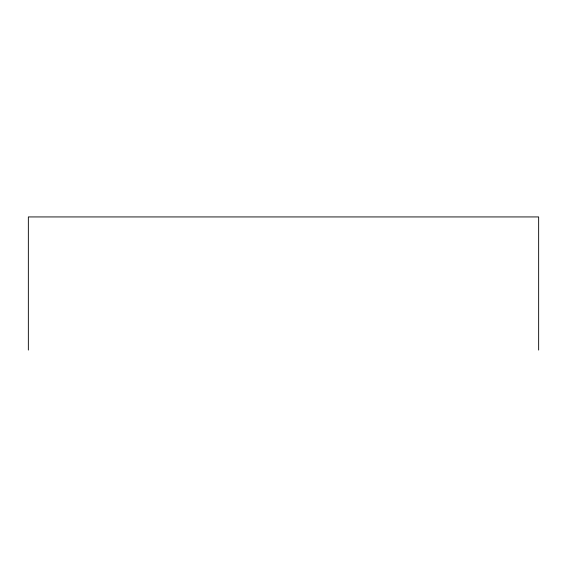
<?xml version="1.0" encoding="UTF-8"?>
<svg xmlns="http://www.w3.org/2000/svg" width="567" height="567" viewBox="0 0 567 567"><rect width="100%" height="100%" fill="white"/><g stroke="black" fill="none" stroke-linecap="round" stroke-linejoin="round"><path stroke-width="0.85" d="M538.65 350.066L538.65 216.934L28.35 216.934L28.35 350.066"/></g></svg>
